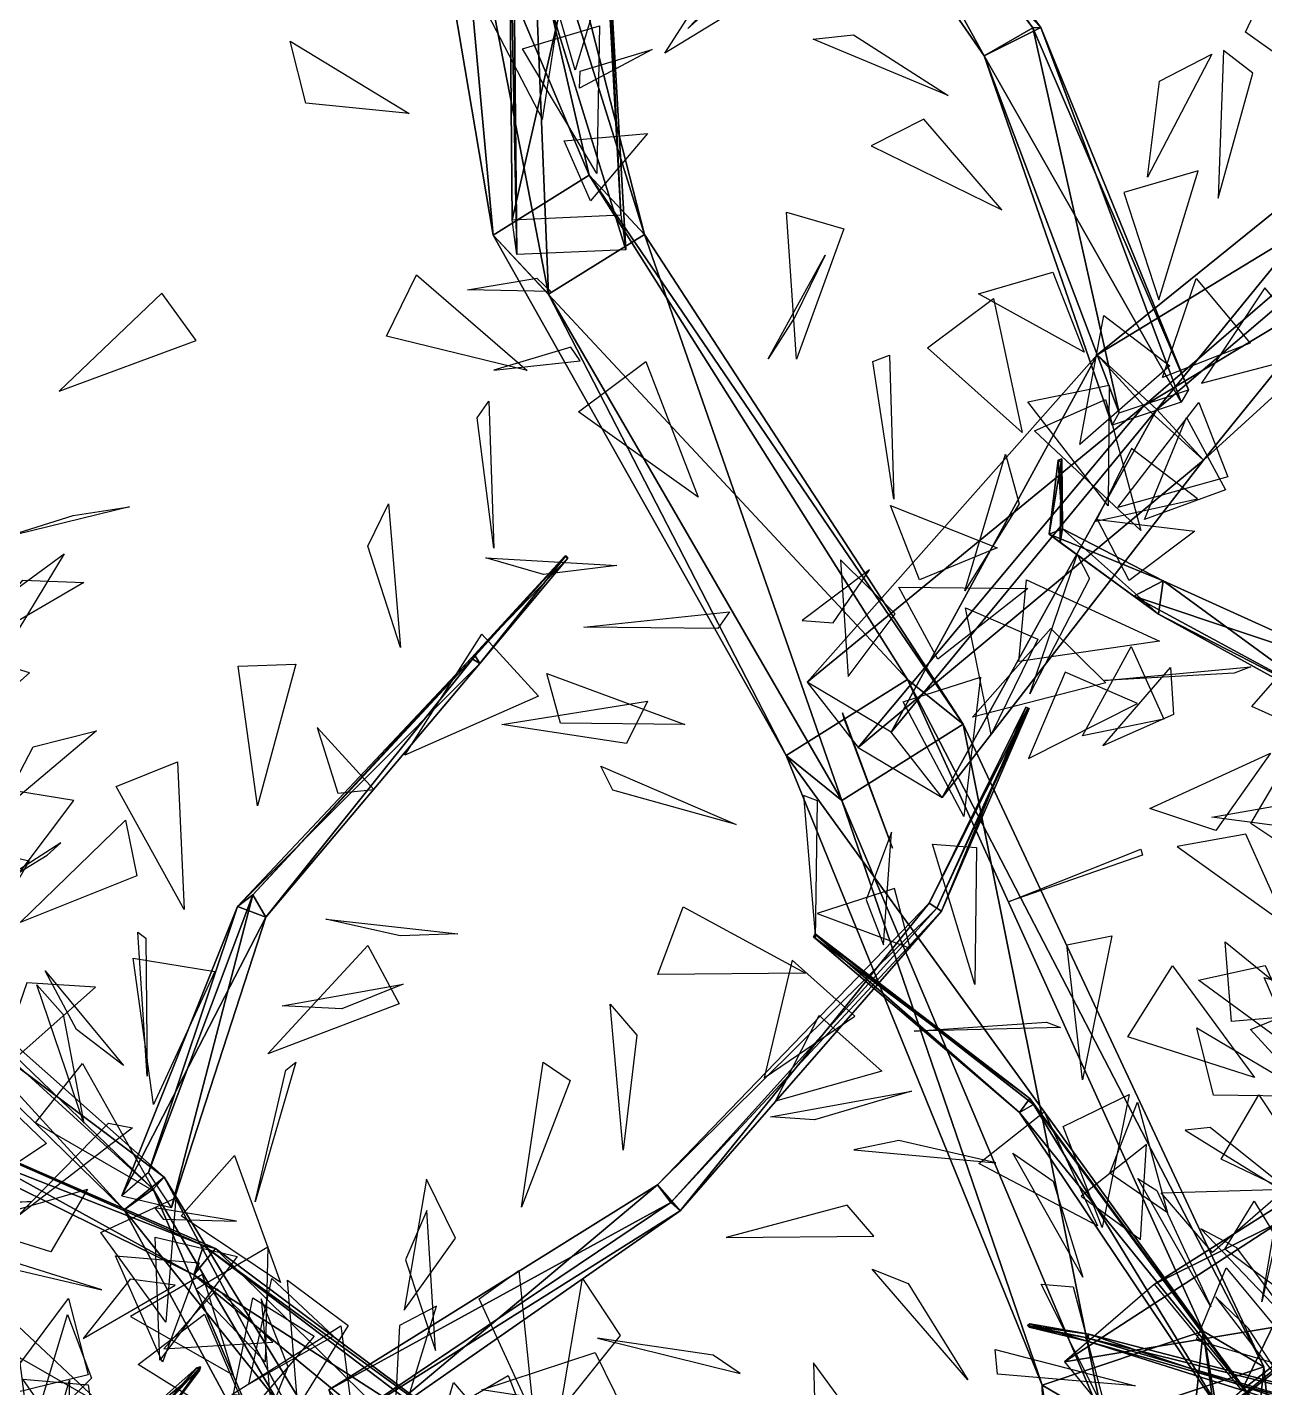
# Model space of a CAD drawing. Extents: x -154 to 171, y -158 to 169.
# Drawn here: x -37.24 to 6.51, y 47.3 to 95.38 of the extents above; entities that cross this region are included whole.
import ezdxf

# ---------------------------------------------------------------- set-up
doc = ezdxf.new("R2010")
doc.units = 0
doc.layers.add('Branches', color=15, linetype='CONTINUOUS')
doc.layers.add('Leaves', color=3, linetype='CONTINUOUS')

msp = doc.modelspace()

# ---------------------------------------------------------------- linework, layer by layer
at = {"layer": 'Branches', "color": 15}
for points in [[(-11.267681, 105.74633, 127.257996), (-10.054605, 106.794395, 126.562332), (-1.405452, 95.372917, 125.782562)], [(-10.054605, 106.794395, 126.562332), (-1.694135, 95.354225, 128.230316), (-1.405452, 95.372917, 125.782562)], [(-10.054605, 106.794395, 126.562332), (-10.02278, 106.400574, 128.264633), (-1.694135, 95.354225, 128.230316)], [(-10.02278, 106.400574, 128.264633), (-11.267681, 105.74633, 127.257996), (-3.410171, 94.367432, 126.804955)], [(-10.02278, 106.400574, 128.264633), (-3.410171, 94.367432, 126.804955), (-1.694135, 95.354225, 128.230316)], [(-23.649134, 105.014343, 160.24057), (-21.045225, 106.02861, 159.203262), (-17.370037, 90.147705, 139.334259)], [(-21.045225, 106.02861, 159.203262), (-15.414706, 88.053513, 142.209534), (-17.370037, 90.147705, 139.334259)], [(-21.045225, 106.02861, 159.203262), (-19.558699, 104.243118, 161.070709), (-15.414706, 88.053513, 142.209534)], [(-11.267681, 105.74633, 127.257996), (-1.405452, 95.372917, 125.782562), (-3.410171, 94.367432, 126.804955)], [(-22.162607, 103.228851, 162.108017), (-23.649134, 105.014343, 160.24057), (-20.766439, 88.035477, 140.026428)], [(-23.649134, 105.014343, 160.24057), (-17.370037, 90.147705, 139.334259), (-20.766439, 88.035477, 140.026428)], [(-19.558699, 104.243118, 161.070709), (-22.162607, 103.228851, 162.108017), (-18.811108, 85.941284, 142.901703)], [(-19.558699, 104.243118, 161.070709), (-18.811108, 85.941284, 142.901703), (-15.414706, 88.053513, 142.209534)], [(-22.162607, 103.228851, 162.108017), (-20.766439, 88.035477, 140.026428), (-18.811108, 85.941284, 142.901703)], [(-16.989105, 102.205872, 138.090149), (-20.217131, 101.892624, 138.034241), (-20.10076, 88.575066, 142.879456)], [(-16.989105, 102.205872, 138.090149), (-20.10076, 88.575066, 142.879456), (-16.252893, 88.744331, 143.004333)], [(-16.838499, 100.702271, 135.219971), (-16.989105, 102.205872, 138.090149), (-16.252893, 88.744331, 143.004333)], [(-20.217131, 101.892624, 138.034241), (-19.928251, 87.344658, 139.231628), (-20.10076, 88.575066, 142.879456)], [(-20.217131, 101.892624, 138.034241), (-20.066525, 100.389023, 135.164063), (-19.928251, 87.344658, 139.231628)], [(-20.066525, 100.389023, 135.164063), (-16.838499, 100.702271, 135.219971), (-16.080385, 87.513924, 139.356506)], [(-16.838499, 100.702271, 135.219971), (-16.252893, 88.744331, 143.004333), (-16.080385, 87.513924, 139.356506)], [(-20.066525, 100.389023, 135.164063), (-16.080385, 87.513924, 139.356506), (-19.928251, 87.344658, 139.231628)], [(-3.410171, 94.367432, 126.804955), (-1.405452, 95.372917, 125.782562), (3.556393, 82.127113, 127.228508)], [(-1.694135, 95.354225, 128.230316), (-3.410171, 94.367432, 126.804955), (1.362799, 81.746254, 130.167206)], [(-1.405452, 95.372917, 125.782562), (-1.694135, 95.354225, 128.230316), (3.810026, 82.560341, 129.786713)], [(-1.694135, 95.354225, 128.230316), (1.362799, 81.746254, 130.167206), (3.810026, 82.560341, 129.786713)], [(-1.405452, 95.372917, 125.782562), (3.810026, 82.560341, 129.786713), (3.556393, 82.127113, 127.228508)], [(-3.410171, 94.367432, 126.804955), (1.109166, 81.313026, 127.609001), (1.362799, 81.746254, 130.167206)], [(-3.410171, 94.367432, 126.804955), (3.556393, 82.127113, 127.228508), (1.109166, 81.313026, 127.609001)], [(13.277924, 91.511055, 129.498047), (11.396988, 92.529831, 127.132271), (0.583284, 83.796196, 128.494324)], [(11.396988, 92.529831, 127.132271), (2.687167, 81.873413, 126.021942), (0.583284, 83.796196, 128.494324)], [(11.396988, 92.529831, 127.132271), (12.7847, 90.503761, 125.097084), (2.687167, 81.873413, 126.021942)], [(13.277924, 91.511055, 129.498047), (0.583284, 83.796196, 128.494324), (2.232025, 81.999954, 131.373779)], [(14.665636, 89.484985, 127.462852), (13.277924, 91.511055, 129.498047), (2.232025, 81.999954, 131.373779)], [(12.7847, 90.503761, 125.097084), (4.335908, 80.077171, 128.901398), (2.687167, 81.873413, 126.021942)], [(12.7847, 90.503761, 125.097084), (14.665636, 89.484985, 127.462852), (4.335908, 80.077171, 128.901398)], [(-20.766439, 88.035477, 140.026428), (-17.370037, 90.147705, 139.334259), (-6.127898, 72.332214, 123.17099)], [(-17.370037, 90.147705, 139.334259), (-4.150866, 70.745872, 127.639488), (-6.127898, 72.332214, 123.17099)], [(-17.370037, 90.147705, 139.334259), (-15.414706, 88.053513, 142.209534), (-4.150866, 70.745872, 127.639488)], [(14.665636, 89.484985, 127.462852), (2.232025, 81.999954, 131.373779), (4.335908, 80.077171, 128.901398)], [(-18.811108, 85.941284, 142.901703), (-20.766439, 88.035477, 140.026428), (-10.416311, 69.636986, 124.029961)], [(-20.766439, 88.035477, 140.026428), (-6.127898, 72.332214, 123.17099), (-10.416311, 69.636986, 124.029961)], [(-15.414706, 88.053513, 142.209534), (-18.811108, 85.941284, 142.901703), (-8.43928, 68.050644, 128.498459)], [(-15.414706, 88.053513, 142.209534), (-8.43928, 68.050644, 128.498459), (-4.150866, 70.745872, 127.639488)], [(-18.811108, 85.941284, 142.901703), (-10.416311, 69.636986, 124.029961), (-8.43928, 68.050644, 128.498459)], [(2.232025, 81.999954, 131.373779), (0.583284, 83.796196, 128.494324), (-9.664625, 72.231888, 125.566917)], [(0.583284, 83.796196, 128.494324), (-6.70474, 70.46244, 122.753166), (-9.664625, 72.231888, 125.566917)], [(0.583284, 83.796196, 128.494324), (2.687167, 81.873413, 126.021942), (-6.70474, 70.46244, 122.753166)], [(2.232025, 81.999954, 131.373779), (-9.664625, 72.231888, 125.566917), (-7.862437, 69.920418, 128.91629)], [(4.335908, 80.077171, 128.901398), (2.232025, 81.999954, 131.373779), (-7.862437, 69.920418, 128.91629)], [(2.687167, 81.873413, 126.021942), (-4.902552, 68.15097, 126.102531), (-6.70474, 70.46244, 122.753166)], [(2.687167, 81.873413, 126.021942), (4.335908, 80.077171, 128.901398), (-4.902552, 68.15097, 126.102531)], [(4.335908, 80.077171, 128.901398), (-7.862437, 69.920418, 128.91629), (-4.902552, 68.15097, 126.102531)], [(-0.690651, 80.002899, 194.026047), (-0.791412, 80.079773, 193.997528), (-1.10954, 77.458412, 187.226181)], [(-0.791412, 80.079773, 193.997528), (-0.647331, 77.649147, 187.228165), (-1.10954, 77.458412, 187.226181)], [(-0.690651, 80.002899, 194.026047), (-1.10954, 77.458412, 187.226181), (-0.726531, 77.170906, 187.350769)], [(-0.791412, 80.079773, 193.997528), (-0.670047, 80.122177, 193.978897), (-0.647331, 77.649147, 187.228165)], [(-0.670047, 80.122177, 193.978897), (-0.791412, 80.079773, 193.997528), (-0.690651, 80.002899, 194.026047)], [(-0.670047, 80.122177, 193.978897), (-0.726531, 77.170906, 187.350769), (-0.647331, 77.649147, 187.228165)], [(-0.670047, 80.122177, 193.978897), (-0.690651, 80.002899, 194.026047), (-0.726531, 77.170906, 187.350769)], [(-1.10954, 77.458412, 187.226181), (-0.647331, 77.649147, 187.228165), (2.915189, 75.818977, 173.883759)], [(-0.726531, 77.170906, 187.350769), (-1.10954, 77.458412, 187.226181), (1.872475, 75.275116, 173.569656)], [(-1.10954, 77.458412, 187.226181), (2.915189, 75.818977, 173.883759), (1.872475, 75.275116, 173.569656)], [(-0.647331, 77.649147, 187.228165), (-0.726531, 77.170906, 187.350769), (2.746054, 74.63192, 174.093475)], [(-0.647331, 77.649147, 187.228165), (2.746054, 74.63192, 174.093475), (2.915189, 75.818977, 173.883759)], [(-0.726531, 77.170906, 187.350769), (1.872475, 75.275116, 173.569656), (2.746054, 74.63192, 174.093475)], [(-18.231886, 76.683632, 276.564026), (-21.406725, 73.158684, 275.130157), (-21.544287, 73.079277, 275.480591)], [(-18.134298, 76.613258, 276.515045), (-18.231886, 76.683632, 276.564026), (-21.544287, 73.079277, 275.480591)], [(-18.134298, 76.613258, 276.515045), (-21.544287, 73.079277, 275.480591), (-21.240797, 72.888451, 275.340942)], [(-18.231886, 76.683632, 276.564026), (-18.199389, 76.695923, 276.438873), (-21.406725, 73.158684, 275.130157)], [(-18.199389, 76.695923, 276.438873), (-21.240797, 72.888451, 275.340942), (-21.406725, 73.158684, 275.130157)], [(-18.199389, 76.695923, 276.438873), (-18.134298, 76.613258, 276.515045), (-21.240797, 72.888451, 275.340942)], [(-18.231886, 76.683632, 276.564026), (-18.134298, 76.613258, 276.515045), (-18.199389, 76.695923, 276.438873)], [(1.872475, 75.275116, 173.569656), (2.915189, 75.818977, 173.883759), (10.41218, 72.420319, 162.407364)], [(2.915189, 75.818977, 173.883759), (2.746054, 74.63192, 174.093475), (9.961296, 70.663383, 163.079758)], [(2.915189, 75.818977, 173.883759), (9.961296, 70.663383, 163.079758), (10.41218, 72.420319, 162.407364)], [(2.746054, 74.63192, 174.093475), (1.872475, 75.275116, 173.569656), (8.800275, 71.523834, 161.824005)], [(1.872475, 75.275116, 173.569656), (10.41218, 72.420319, 162.407364), (8.800275, 71.523834, 161.824005)], [(2.746054, 74.63192, 174.093475), (8.800275, 71.523834, 161.824005), (9.961296, 70.663383, 163.079758)], [(-21.544287, 73.079277, 275.480591), (-21.406725, 73.158684, 275.130157), (-29.265646, 64.722511, 267.251862)], [(-21.406725, 73.158684, 275.130157), (-28.808018, 63.925194, 267.838562), (-29.265646, 64.722511, 267.251862)], [(-21.406725, 73.158684, 275.130157), (-21.240797, 72.888451, 275.340942), (-28.808018, 63.925194, 267.838562)], [(-21.544287, 73.079277, 275.480591), (-29.265646, 64.722511, 267.251862), (-29.807365, 64.299591, 268.113251)], [(-21.240797, 72.888451, 275.340942), (-21.544287, 73.079277, 275.480591), (-29.807365, 64.299591, 268.113251)], [(-21.240797, 72.888451, 275.340942), (-29.807365, 64.299591, 268.113251), (-28.808018, 63.925194, 267.838562)], [(-10.416311, 69.636986, 124.029961), (-6.127898, 72.332214, 123.17099), (4.328324, 49.297134, 114.000397)], [(-6.127898, 72.332214, 123.17099), (6.479501, 48.032303, 119.693123), (4.328324, 49.297134, 114.000397)], [(-6.127898, 72.332214, 123.17099), (-4.150866, 70.745872, 127.639488), (6.479501, 48.032303, 119.693123)], [(-1.873341, 71.312424, 209.233643), (-1.943804, 71.351143, 209.131607), (-5.356108, 64.427765, 208.610138)], [(-1.943804, 71.351143, 209.131607), (-4.925765, 64.142174, 208.534363), (-5.356108, 64.427765, 208.610138)], [(-1.873341, 71.312424, 209.233643), (-5.356108, 64.427765, 208.610138), (-5.084169, 64.250168, 209.025757)], [(-1.826535, 71.298347, 209.113281), (-1.873341, 71.312424, 209.233643), (-5.084169, 64.250168, 209.025757)], [(-1.826535, 71.298347, 209.113281), (-5.084169, 64.250168, 209.025757), (-4.925765, 64.142174, 208.534363)], [(-1.943804, 71.351143, 209.131607), (-1.826535, 71.298347, 209.113281), (-4.925765, 64.142174, 208.534363)], [(-1.873341, 71.312424, 209.233643), (-1.826535, 71.298347, 209.113281), (-1.943804, 71.351143, 209.131607)], [(-4.150866, 70.745872, 127.639488), (-8.43928, 68.050644, 128.498459), (0.793401, 46.123642, 121.324005)], [(-4.150866, 70.745872, 127.639488), (0.793401, 46.123642, 121.324005), (6.479501, 48.032303, 119.693123)], [(-8.43928, 68.050644, 128.498459), (-10.416311, 69.636986, 124.029961), (-1.357776, 47.388474, 115.631279)], [(-10.416311, 69.636986, 124.029961), (4.328324, 49.297134, 114.000397), (-1.357776, 47.388474, 115.631279)], [(-8.43928, 68.050644, 128.498459), (-1.357776, 47.388474, 115.631279), (0.793401, 46.123642, 121.324005)], [(-29.807365, 64.299591, 268.113251), (-29.265646, 64.722511, 267.251862), (-32.952564, 54.902714, 257.98172)], [(-29.265646, 64.722511, 267.251862), (-32.141056, 53.661465, 259.046112), (-32.952564, 54.902714, 257.98172)], [(-29.265646, 64.722511, 267.251862), (-28.808018, 63.925194, 267.838562), (-32.141056, 53.661465, 259.046112)], [(-43.683914, 63.222553, 260.218292), (-42.959087, 64.101486, 260.015045), (-32.395554, 54.740135, 258.049683)], [(-42.959087, 64.101486, 260.015045), (-42.989155, 63.609657, 261.0755), (-32.787731, 54.315372, 259.84549)], [(-42.959087, 64.101486, 260.015045), (-32.787731, 54.315372, 259.84549), (-32.395554, 54.740135, 258.049683)], [(-29.807365, 64.299591, 268.113251), (-32.952564, 54.902714, 257.98172), (-33.899685, 54.076351, 259.30545)], [(-28.808018, 63.925194, 267.838562), (-29.807365, 64.299591, 268.113251), (-33.899685, 54.076351, 259.30545)], [(-5.084169, 64.250168, 209.025757), (-5.356108, 64.427765, 208.610138), (-14.957602, 54.462772, 209.388535)], [(-5.356108, 64.427765, 208.610138), (-14.15792, 53.544353, 209.202988), (-14.957602, 54.462772, 209.388535)], [(-5.084169, 64.250168, 209.025757), (-14.957602, 54.462772, 209.388535), (-14.488798, 53.847809, 210.363907)], [(-4.925765, 64.142174, 208.534363), (-5.084169, 64.250168, 209.025757), (-14.488798, 53.847809, 210.363907)], [(-4.925765, 64.142174, 208.534363), (-14.488798, 53.847809, 210.363907), (-14.15792, 53.544353, 209.202988)], [(-5.356108, 64.427765, 208.610138), (-4.925765, 64.142174, 208.534363), (-14.15792, 53.544353, 209.202988)], [(-42.989155, 63.609657, 261.0755), (-43.683914, 63.222553, 260.218292), (-33.81002, 53.585022, 258.438141)], [(-42.989155, 63.609657, 261.0755), (-33.81002, 53.585022, 258.438141), (-32.787731, 54.315372, 259.84549)], [(-28.808018, 63.925194, 267.838562), (-33.899685, 54.076351, 259.30545), (-32.141056, 53.661465, 259.046112)], [(-43.683914, 63.222553, 260.218292), (-32.395554, 54.740135, 258.049683), (-33.81002, 53.585022, 258.438141)], [(-9.44532, 63.229702, 250.363098), (-9.388117, 63.337429, 250.318405), (-1.798491, 57.517223, 245.226501)], [(-9.353209, 63.288315, 250.433487), (-9.388117, 63.337429, 250.318405), (-9.44532, 63.229702, 250.363098)], [(-9.353209, 63.288315, 250.433487), (-9.44532, 63.229702, 250.363098), (-2.168227, 57.025631, 245.502335)], [(-9.44532, 63.229702, 250.363098), (-1.798491, 57.517223, 245.226501), (-2.168227, 57.025631, 245.502335)], [(-9.388117, 63.337429, 250.318405), (-1.664476, 57.310555, 245.861572), (-1.798491, 57.517223, 245.226501)], [(-9.388117, 63.337429, 250.318405), (-9.353209, 63.288315, 250.433487), (-1.664476, 57.310555, 245.861572)], [(-9.353209, 63.288315, 250.433487), (-2.168227, 57.025631, 245.502335), (-1.664476, 57.310555, 245.861572)], [(-42.617977, 56.867897, 160.795593), (-42.548332, 57.391369, 160.522583), (-31.005642, 52.327961, 154.062988)], [(-42.2286, 57.268646, 161.016083), (-42.617977, 56.867897, 160.795593), (-31.355539, 51.293385, 154.776016)], [(-42.548332, 57.391369, 160.522583), (-30.580557, 52.218475, 155.305664), (-31.005642, 52.327961, 154.062988)], [(-42.548332, 57.391369, 160.522583), (-42.2286, 57.268646, 161.016083), (-30.580557, 52.218475, 155.305664)], [(-42.2286, 57.268646, 161.016083), (-31.355539, 51.293385, 154.776016), (-30.580557, 52.218475, 155.305664)], [(-2.168227, 57.025631, 245.502335), (-1.798491, 57.517223, 245.226501), (6.249525, 46.64114, 241.303986)], [(-1.664476, 57.310555, 245.861572), (-2.168227, 57.025631, 245.502335), (5.294005, 45.915554, 241.99379)], [(-1.798491, 57.517223, 245.226501), (6.485577, 46.273266, 242.632324), (6.249525, 46.64114, 241.303986)], [(-1.798491, 57.517223, 245.226501), (-1.664476, 57.310555, 245.861572), (6.485577, 46.273266, 242.632324)], [(-1.664476, 57.310555, 245.861572), (5.294005, 45.915554, 241.99379), (6.485577, 46.273266, 242.632324)], [(-42.617977, 56.867897, 160.795593), (-31.005642, 52.327961, 154.062988), (-31.355539, 51.293385, 154.776016)], [(-2.168227, 57.025631, 245.502335), (6.249525, 46.64114, 241.303986), (5.294005, 45.915554, 241.99379)], [(7.088214, 53.18465, 133.834991), (9.695654, 55.433449, 131.575073), (2.612391, 50.959743, 116.544548)], [(9.695654, 55.433449, 131.575073), (5.692575, 47.205963, 116.340065), (2.612391, 50.959743, 116.544548)], [(9.695654, 55.433449, 131.575073), (12.015894, 52.1105, 130.841858), (5.692575, 47.205963, 116.340065)], [(-33.81002, 53.585022, 258.438141), (-32.395554, 54.740135, 258.049683), (-25.014141, 42.5942, 258.080292)], [(-32.395554, 54.740135, 258.049683), (-32.787731, 54.315372, 259.84549), (-25.624432, 42.124447, 260.567566)], [(-32.395554, 54.740135, 258.049683), (-25.624432, 42.124447, 260.567566), (-25.014141, 42.5942, 258.080292)], [(-14.488798, 53.847809, 210.363907), (-14.957602, 54.462772, 209.388535), (-26.575428, 47.225044, 207.073608)], [(-14.957602, 54.462772, 209.388535), (-25.361252, 45.74054, 206.770279), (-26.575428, 47.225044, 207.073608)], [(-14.957602, 54.462772, 209.388535), (-14.15792, 53.544353, 209.202988), (-25.361252, 45.74054, 206.770279)], [(-32.787731, 54.315372, 259.84549), (-33.81002, 53.585022, 258.438141), (-27.313419, 41.585773, 258.660492)], [(-32.787731, 54.315372, 259.84549), (-27.313419, 41.585773, 258.660492), (-25.624432, 42.124447, 260.567566)], [(-33.81002, 53.585022, 258.438141), (-25.014141, 42.5942, 258.080292), (-27.313419, 41.585773, 258.660492)], [(-14.488798, 53.847809, 210.363907), (-26.575428, 47.225044, 207.073608), (-26.2246, 45.946671, 208.519928)], [(-14.15792, 53.544353, 209.202988), (-14.488798, 53.847809, 210.363907), (-26.2246, 45.946671, 208.519928)], [(-14.15792, 53.544353, 209.202988), (-26.2246, 45.946671, 208.519928), (-25.361252, 45.74054, 206.770279)], [(7.088214, 53.18465, 133.834991), (2.612391, 50.959743, 116.544548), (-0.570851, 48.214813, 118.984337)], [(9.408455, 49.861702, 133.101776), (7.088214, 53.18465, 133.834991), (-0.570851, 48.214813, 118.984337)], [(-31.355539, 51.293385, 154.776016), (-31.005642, 52.327961, 154.062988), (-20.020582, 43.992664, 150.873032)], [(-30.580557, 52.218475, 155.305664), (-31.355539, 51.293385, 154.776016), (-20.956175, 42.720558, 152.123245)], [(-31.005642, 52.327961, 154.062988), (-19.442762, 43.888321, 152.82164), (-20.020582, 43.992664, 150.873032)], [(-31.005642, 52.327961, 154.062988), (-30.580557, 52.218475, 155.305664), (-19.442762, 43.888321, 152.82164)], [(-30.580557, 52.218475, 155.305664), (-20.956175, 42.720558, 152.123245), (-19.442762, 43.888321, 152.82164)], [(12.015894, 52.1105, 130.841858), (2.509333, 44.461033, 118.779854), (5.692575, 47.205963, 116.340065)], [(12.015894, 52.1105, 130.841858), (9.408455, 49.861702, 133.101776), (2.509333, 44.461033, 118.779854)], [(-31.355539, 51.293385, 154.776016), (-20.020582, 43.992664, 150.873032), (-20.956175, 42.720558, 152.123245)], [(-1.875994, 49.502663, 244.457336), (-1.803169, 49.560593, 244.547974), (0.28564, 49.194275, 243.196152)], [(-1.803169, 49.560593, 244.547974), (-1.875994, 49.502663, 244.457336), (-1.825422, 49.432774, 244.554459)], [(-1.803169, 49.560593, 244.547974), (-1.825422, 49.432774, 244.554459), (0.230272, 48.942333, 243.213516)], [(-1.803169, 49.560593, 244.547974), (0.230272, 48.942333, 243.213516), (0.28564, 49.194275, 243.196152)], [(9.408455, 49.861702, 133.101776), (-0.570851, 48.214813, 118.984337), (2.509333, 44.461033, 118.779854)], [(-1.825422, 49.432774, 244.554459), (-1.875994, 49.502663, 244.457336), (0.165908, 49.071857, 243.002457)], [(-1.875994, 49.502663, 244.457336), (0.28564, 49.194275, 243.196152), (0.165908, 49.071857, 243.002457)], [(-1.825422, 49.432774, 244.554459), (0.165908, 49.071857, 243.002457), (0.230272, 48.942333, 243.213516)], [(-1.357776, 47.388474, 115.631279), (4.328324, 49.297134, 114.000397), (1.738668, 24.598166, 106.824623)], [(0.165908, 49.071857, 243.002457), (0.28564, 49.194275, 243.196152), (13.500697, 45.757496, 239.790009)], [(0.230272, 48.942333, 243.213516), (0.165908, 49.071857, 243.002457), (13.094206, 45.278923, 239.043106)], [(0.165908, 49.071857, 243.002457), (13.500697, 45.757496, 239.790009), (13.094206, 45.278923, 239.043106)], [(0.28564, 49.194275, 243.196152), (0.230272, 48.942333, 243.213516), (13.108826, 44.873283, 239.919342)], [(0.28564, 49.194275, 243.196152), (13.108826, 44.873283, 239.919342), (13.500697, 45.757496, 239.790009)], [(4.328324, 49.297134, 114.000397), (7.794229, 24.132097, 107.358658), (1.738668, 24.598166, 106.824623)], [(4.328324, 49.297134, 114.000397), (9.080597, 21.829674, 112.803726), (7.794229, 24.132097, 107.358658)], [(4.328324, 49.297134, 114.000397), (6.479501, 48.032303, 119.693123), (9.080597, 21.829674, 112.803726)], [(0.230272, 48.942333, 243.213516), (13.094206, 45.278923, 239.043106), (13.108826, 44.873283, 239.919342)], [(-31.23868, 47.995762, 297.68399), (-32.903439, 46.09272, 285.465271), (-33.641808, 45.870956, 285.499634)], [(-31.144028, 47.906788, 297.684265), (-31.23868, 47.995762, 297.68399), (-33.641808, 45.870956, 285.499634)], [(-31.144028, 47.906788, 297.684265), (-33.641808, 45.870956, 285.499634), (-33.072277, 45.352322, 285.546539)], [(-31.116507, 48.030823, 297.657166), (-33.072277, 45.352322, 285.546539), (-32.903439, 46.09272, 285.465271)], [(-31.116507, 48.030823, 297.657166), (-31.144028, 47.906788, 297.684265), (-33.072277, 45.352322, 285.546539)], [(-31.23868, 47.995762, 297.68399), (-31.116507, 48.030823, 297.657166), (-32.903439, 46.09272, 285.465271)], [(-31.23868, 47.995762, 297.68399), (-31.144028, 47.906788, 297.684265), (-31.116507, 48.030823, 297.657166)], [(6.479501, 48.032303, 119.693123), (0.793401, 46.123642, 121.324005), (3.820055, 20.872766, 115.634933)], [(6.479501, 48.032303, 119.693123), (3.820055, 20.872766, 115.634933), (9.080597, 21.829674, 112.803726)], [(0.793401, 46.123642, 121.324005), (-1.357776, 47.388474, 115.631279), (-0.717507, 22.58379, 111.939644)], [(-1.357776, 47.388474, 115.631279), (1.738668, 24.598166, 106.824623), (-0.717507, 22.58379, 111.939644)]]:
    msp.add_3dface(points, dxfattribs=at)
at = {"layer": 'Leaves', "color": 3}
for points in [[(-13.8906, 95.333954, 137.952042), (-10.725292, 98.13517, 134.888702), (-10.285545, 99.100578, 137.69487)], [(-17.866562, 93.864449, 140.647507), (-19.316933, 98.876328, 140.813324), (-16.375254, 98.810387, 141.398285)], [(-14.706056, 94.458069, 147.331741), (-12.023344, 98.633057, 148.951172), (-11.46732, 96.435631, 150.916412)], [(-19.02845, 92.120178, 144.555313), (-18.313072, 96.695206, 146.965164), (-21.260757, 96.431412, 146.473679)], [(9.474978, 92.606277, 127.252037), (5.823097, 95.205986, 129.926971), (6.648376, 96.976822, 127.650337)], [(-17.101982, 90.211411, 136.485687), (-19.72603, 94.609741, 135.476212), (-17.006393, 95.430496, 136.440552)], [(-23.742146, 92.33223, 147.511307), (-27.385275, 92.69075, 151.232742), (-27.941298, 94.888176, 149.267502)], [(-4.688662, 92.964806, 125.469398), (-9.454566, 94.959564, 124.723007), (-8.035402, 95.106888, 122.084015)], [(-17.691786, 93.823502, 153.953247), (-15.142341, 94.587646, 158.443954), (-17.721973, 93.222763, 159.138641)], [(2.356053, 90.076721, 125.223335), (2.781103, 93.478203, 121.286423), (4.635461, 94.423912, 123.446747)], [(4.860562, 89.343414, 129.97081), (6.089418, 93.754883, 132.476578), (5.044272, 94.556892, 129.781311)], [(-2.783582, 88.920135, 130.141357), (-5.54689, 92.132553, 133.190048), (-7.401248, 91.186844, 131.029724)], [(-17.326649, 89.241364, 135.893997), (-18.262867, 91.360092, 131.215912), (-15.315182, 91.623886, 131.707397)], [(2.76129, 85.743965, 131.698517), (4.150907, 90.301552, 133.830978), (1.524303, 89.538445, 135.063309)], [(-10.050779, 83.646698, 132.215164), (-10.402813, 88.844101, 131.87883), (-8.370921, 88.253532, 134.005478)], [(-11.049416, 83.658127, 139.958191), (-9.03722, 87.3255, 143.080917), (-10.093444, 85.15802, 144.865982)], [(-19.57143, 83.245285, 134.414429), (-24.537851, 84.458275, 135.469574), (-23.481627, 86.625755, 133.684509)], [(0.117977, 83.899437, 124.922302), (-3.609899, 85.95575, 121.901619), (-0.983296, 86.718857, 120.669296)], [(-19.223404, 86.514503, 146.64241), (-18.73345, 86.03614, 151.817459), (-21.675129, 86.102081, 151.232498)], [(2.890823, 82.993988, 123.959648), (4.077439, 86.499527, 120.278191), (5.993003, 84.215202, 119.942795)], [(4.270462, 82.803131, 133.139114), (8.42337, 83.878998, 136.113327), (6.507806, 86.163322, 136.448715)], [(-36.115612, 82.522491, 256.178528), (-31.268141, 84.311729, 255.436462), (-32.479881, 85.982529, 257.613647)], [(-2.074343, 81.060852, 192.021988), (-5.411081, 84.049492, 194.702332), (-3.080339, 85.794449, 193.979294)], [(-0.028385, 80.629608, 123.462395), (0.817506, 85.187004, 121.061432), (3.146642, 83.416977, 120.396492)], [(-17.69677, 83.593872, 143.795349), (-18.026947, 84.075905, 148.982697), (-20.746584, 83.25515, 148.018356)], [(-6.604249, 78.70433, 126.622986), (-7.34444, 83.563858, 128.380005), (-6.753131, 83.788216, 125.447426)], [(-13.519038, 78.772652, 126.993774), (-17.752878, 81.780968, 126.469727), (-15.373616, 83.563904, 126.069405)], [(0.975548, 78.461784, 177.880768), (-1.865644, 82.135475, 180.264389), (1.008657, 82.732513, 180.882401)], [(2.12475, 77.58815, 172.515396), (-1.632198, 81.119408, 173.331207), (0.872816, 82.227524, 174.554718)], [(-20.749527, 76.968513, 276.204224), (-21.340117, 81.570023, 278.597412), (-20.926907, 82.15976, 275.68512)], [(1.314114, 78.404594, 187.636963), (4.176461, 82.118736, 189.930908), (5.203037, 79.488998, 190.946106)], [(2.254007, 77.976265, 183.494232), (3.73818, 81.581772, 186.965195), (5.123896, 79.031784, 187.725037)], [(0.535652, 77.925262, 132.636826), (4.126942, 78.71682, 136.341705), (1.797807, 80.486847, 137.006653)], [(-4.096364, 75.464249, 129.058838), (-2.653392, 80.291718, 130.42392), (-2.170724, 78.540215, 132.811234)], [(-38.201176, 77.312645, 256.061127), (-35.613747, 78.122749, 251.600296), (-33.620056, 78.428596, 253.82103)], [(-24.040943, 73.460854, 274.787354), (-25.202578, 77.042191, 278.403229), (-24.46567, 78.540901, 275.911072)], [(-2.947328, 76.983345, 188.264618), (-5.701719, 75.852119, 192.552246), (-6.728295, 78.481857, 191.537048)], [(0.593802, 77.979874, 193.187332), (4.038495, 77.574142, 197.088562), (1.707753, 75.829185, 197.8116)], [(-38.271362, 72.927292, 207.147675), (-37.789577, 75.402054, 202.576736), (-35.930244, 76.76606, 204.495682)], [(-16.39216, 76.354843, 136.249039), (-18.994354, 76.037804, 140.763245), (-21.026247, 76.628372, 138.636597)], [(-8.217216, 72.429329, 130.738556), (-6.552495, 74.643654, 135.162979), (-8.496609, 76.559769, 133.918411)], [(-1.793683, 71.814987, 125.489403), (-0.123831, 76.747292, 125.123421), (0.305529, 75.900749, 127.969299)], [(-8.745996, 74.327019, 135.562012), (-7.466381, 76.199059, 140.263931), (-9.845644, 74.416122, 140.664246)], [(-39.386501, 73.343727, 256.865631), (-37.392864, 75.837425, 252.735641), (-35.233116, 75.751755, 254.816055)], [(-1.874311, 75.544701, 182.862793), (-5.044954, 73.042358, 186.169647), (-6.430669, 75.592346, 185.409805)], [(2.785802, 73.67823, 168.069107), (-2.18336, 72.960976, 169.498444), (-1.915614, 75.84848, 168.729935)], [(-17.559387, 74.179268, 276.092041), (-12.415345, 74.717834, 275.385773), (-12.828554, 74.128098, 278.298065)], [(-3.167983, 70.385773, 207.10704), (-4.076297, 74.857933, 204.572327), (-1.515345, 73.748322, 203.472198)], [(-3.825757, 70.996422, 121.672653), (-1.053296, 74.13105, 118.552139), (0.890817, 72.214935, 119.796707)], [(-23.891729, 69.648033, 269.7883), (-21.167158, 73.926521, 268.554901), (-19.170803, 71.732147, 269.001312)], [(10.808237, 69.224266, 155.827225), (6.053059, 71.377335, 155.878006), (8.004789, 73.608665, 155.417648)], [(-40.828735, 69.337341, 261.694733), (-37.16243, 72.559273, 263.546051), (-39.744919, 73.351318, 264.851196)], [(1.789176, 73.499077, 178.890961), (2.943898, 70.928543, 183.285156), (0.069597, 70.331505, 182.667145)], [(-29.098726, 67.868019, 268.027679), (-29.784756, 72.800293, 269.593567), (-27.74795, 72.870163, 267.39209)], [(3.17268, 72.754608, 174.747543), (3.286338, 71.095245, 179.695633), (0.781325, 69.987129, 178.472122)], [(0.836396, 72.28598, 127.632233), (6.013768, 72.775406, 127.179123), (5.42246, 72.551048, 130.11171)], [(-13.990764, 70.733551, 127.588524), (-18.38796, 70.786446, 130.401321), (-18.870628, 72.537949, 128.014008)], [(-4.135955, 67.487915, 118.745308), (-6.273973, 71.533211, 116.232445), (-3.542693, 72.409943, 117.110771)], [(-1.845905, 69.534195, 211.043594), (2.01207, 71.476234, 213.975235), (-0.548882, 72.585846, 215.075363)], [(-20.465008, 70.73214, 274.203735), (-15.315086, 71.558289, 274.417694), (-16.051994, 70.059578, 276.909851)], [(-6.653482, 66.365929, 208.895325), (-8.365872, 70.936424, 210.746902), (-8.416779, 71.145004, 207.754593)], [(-38.26638, 67.590279, 208.411224), (-37.034599, 69.950485, 203.92099), (-34.790771, 70.509087, 205.832321)], [(-26.254511, 68.311836, 273.786591), (-24.990795, 68.440834, 278.849823), (-26.98715, 70.635208, 278.403412)], [(6.711833, 69.726868, 165.700027), (4.776028, 66.991043, 169.702271), (2.445354, 67.763084, 167.978348)], [(-31.691666, 64.204063, 264.917816), (-34.0975, 68.540466, 266.548035), (-31.929056, 69.412804, 264.667389)], [(-12.17414, 67.199188, 125.682487), (-16.535097, 68.412361, 128.282547), (-16.964457, 69.258904, 125.436668)], [(-38.646164, 64.005066, 213.931335), (-35.596283, 68.052986, 215.181351), (-38.209595, 68.474335, 216.593109)], [(10.011679, 64.575584, 149.872055), (6.009084, 67.237373, 151.907776), (6.905163, 68.752258, 149.478333)], [(-9.373919, 63.148106, 209.366989), (-9.29952, 68.039558, 211.188553), (-9.795984, 68.226723, 208.23584)], [(8.996045, 68.230316, 162.786896), (6.940385, 67.155266, 167.463272), (4.641204, 67.460609, 165.560501)], [(-37.492798, 63.741428, 242.881607), (-33.766129, 67.359604, 243.401917), (-33.368332, 65.386276, 245.626266)], [(-6.967799, 62.944508, 251.227432), (-6.68743, 66.93576, 254.580246), (-7.579126, 64.545265, 256.158356)], [(7.273291, 63.651009, 314.650635), (5.84052, 66.860794, 318.509949), (3.413046, 66.43071, 316.800446)], [(-40.436184, 63.744965, 259.96875), (-36.531303, 66.120552, 257.447144), (-36.053104, 66.550613, 260.377411)], [(-39.77158, 61.398354, 238.31839), (-40.091957, 66.583664, 237.808563), (-37.174248, 65.916084, 238.01181)], [(-3.739305, 61.544495, 246.854492), (-5.242899, 66.504967, 246.235672), (-3.685641, 66.389374, 248.797226)], [(-2.531857, 64.482994, 208.69397), (2.130194, 66.326698, 207.239319), (2.181099, 66.118118, 210.231628)], [(-6.02607, 62.835236, 129.267151), (-6.579158, 64.935417, 134.014084), (-9.310438, 64.058685, 133.135757)], [(-9.72886, 61.954174, 248.16716), (-14.945867, 61.902973, 247.993286), (-14.054171, 64.293472, 246.415192)], [(-26.687803, 63.85873, 270.131012), (-22.013487, 63.333942, 272.394958), (-24.050293, 63.264072, 274.596436)], [(-33.000244, 58.312408, 259.071289), (-33.328365, 63.40152, 257.956268), (-33.041458, 63.1884, 260.934906)], [(0.063284, 58.179192, 244.185852), (-0.488815, 62.944603, 242.127686), (1.105444, 63.273369, 244.647659)], [(8.268291, 60.490925, 289.914154), (5.328453, 60.243427, 294.220673), (5.110358, 63.051727, 293.188263)], [(-28.732164, 59.092884, 261.643463), (-25.198034, 62.926033, 261.384796), (-24.093191, 60.859833, 263.258331)], [(-32.780148, 57.312584, 257.510193), (-33.493874, 62.483704, 257.499146), (-30.606026, 62.010662, 256.838409)], [(-11.193377, 58.246704, 211.82605), (-7.989465, 60.434547, 215.318649), (-10.197693, 62.403675, 214.822403)], [(6.138148, 58.266197, 322.794952), (1.667352, 59.70348, 325.074463), (3.250126, 62.211697, 324.623169)], [(8.092675, 58.82225, 310.938843), (4.158979, 61.7043, 309.07608), (6.522706, 62.223209, 307.30307)], [(-38.404232, 58.286198, 215.12674), (-34.827709, 61.448315, 217.238495), (-37.258247, 61.604523, 218.990082)], [(-33.832924, 58.690083, 264.207184), (-35.496204, 59.959347, 268.989716), (-36.601048, 62.025547, 267.11618)], [(-28.227646, 60.7948, 267.330536), (-23.95096, 61.56081, 270.224182), (-26.119404, 60.688477, 272.104828)], [(8.48268, 57.191483, 129.67421), (6.483676, 61.799057, 128.251465), (8.667263, 61.165417, 126.294312)], [(-35.239552, 56.652588, 158.055283), (-36.898701, 61.535378, 158.864975), (-35.974178, 60.487705, 161.519714)], [(9.302187, 56.355274, 313.382385), (6.004804, 59.957558, 315.226532), (8.767408, 61.092598, 315.50885)], [(-16.172907, 55.692394, 208.340469), (-16.636887, 60.856537, 207.735214), (-15.695495, 59.761528, 205.105621)], [(-10.79109, 57.425858, 206.778748), (-9.24084, 60.451271, 202.81723), (-7.032612, 58.482143, 203.313477)], [(-5.887147, 59.897121, 208.574661), (-1.207387, 60.218925, 206.284195), (-0.710922, 60.031765, 209.236908)], [(8.19668, 57.585865, 285.346954), (4.700154, 57.632877, 289.222809), (4.109124, 60.01646, 287.499664)], [(-32.738617, 54.235867, 153.33165), (-36.948299, 56.664814, 151.426712), (-35.280701, 58.761383, 152.777084)], [(-29.186335, 53.863899, 258.3591), (-28.101831, 58.522442, 256.268188), (-27.750053, 58.805729, 259.234009)], [(-19.772598, 53.683067, 207.901413), (-19.00481, 58.799656, 208.594971), (-18.046564, 58.151581, 205.826981)], [(-40.657608, 53.224304, 226.673691), (-38.651848, 57.936546, 227.684464), (-36.563526, 55.926651, 228.458572)], [(-5.975898, 57.782116, 248.044403), (-9.408938, 56.761692, 251.842163), (-10.966197, 56.877281, 249.280609)], [(0.754949, 52.959019, 118.798347), (-0.623699, 56.531551, 122.346069), (1.718584, 57.661263, 120.85025)], [(3.071133, 53.475826, 129.097382), (1.027903, 54.87682, 133.692215), (2.005212, 57.391701, 132.380646)], [(9.121408, 53.380756, 276.145782), (4.963656, 55.372135, 278.594757), (6.299828, 57.650879, 277.172791)], [(0.590886, 53.020504, 241.638184), (-3.60589, 55.21804, 239.44548), (-1.292315, 57.049938, 238.905563)], [(-37.630775, 53.309177, 211.769577), (-34.369129, 56.650471, 209.435608), (-33.516708, 56.477131, 212.306732)], [(8.127588, 53.660366, 313.340424), (4.579715, 56.489269, 315.921082), (3.691349, 56.397064, 313.057129)], [(-2.994055, 55.240555, 246.503479), (-6.425375, 56.034931, 250.3564), (-8.019634, 55.706165, 247.836426)], [(2.111748, 52.536518, 246.51297), (2.325105, 55.898769, 250.500427), (0.011531, 54.066872, 251.040344)], [(-28.286907, 51.015629, 151.403152), (-31.801842, 53.377045, 148.350449), (-29.908964, 55.505688, 149.291672)], [(0.072402, 51.2099, 244.099915), (-2.40287, 55.590225, 245.491241), (-0.972511, 54.595459, 247.933472)], [(6.408247, 50.330257, 243.18425), (7.291946, 55.474861, 243.138153), (7.379753, 54.610809, 246.009689)], [(-23.911015, 50.043854, 210.405258), (-22.100176, 52.586544, 214.589218), (-23.121679, 54.671127, 212.68895)], [(4.596279, 50.158756, 242.293106), (2.024081, 54.691887, 242.002426), (2.690223, 54.262714, 244.895874)], [(-37.077248, 53.884056, 259.147156), (-41.907448, 53.55835, 261.099854), (-42.194355, 53.771469, 258.121216)], [(-39.464474, 53.055447, 232.414398), (-35.102901, 54.318295, 234.989639), (-36.405907, 52.102119, 236.535843)], [(-32.337471, 49.610565, 296.030426), (-34.635365, 52.781204, 299.482483), (-31.982054, 54.011753, 298.81488)], [(7.241189, 54.315853, 318.963013), (4.660415, 52.071545, 322.906677), (2.848458, 54.180435, 321.779999)], [(8.829836, 49.42907, 273.047424), (5.092573, 52.197704, 275.417572), (6.128204, 53.894054, 273.17038)], [(-32.430721, 53.254486, 261.942749), (-29.846148, 53.185776, 266.477661), (-32.733994, 53.658821, 267.138397)], [(-22.803402, 48.616615, 154.871826), (-23.110943, 53.557968, 156.526657), (-23.862955, 51.821003, 158.854202)], [(-12.534959, 52.607502, 210.927475), (-7.316819, 52.656616, 211.063828), (-8.258211, 53.751625, 213.69342)], [(7.793249, 49.204716, 312.748291), (5.523819, 52.238167, 316.339661), (4.251201, 52.91695, 313.709137)], [(-32.554314, 48.268494, 286.009888), (-32.721928, 52.618114, 288.891327), (-29.823244, 51.93499, 288.529419)], [(-34.602661, 50.752655, 259.298737), (-39.229656, 52.211617, 261.225494), (-39.581432, 51.928329, 258.259674)], [(-32.461193, 48.197159, 281.522552), (-34.122944, 51.954697, 284.742737), (-31.160515, 51.716644, 285.151825)], [(-28.833076, 48.217575, 255.693939), (-31.282707, 50.782925, 251.864029), (-28.735901, 52.272305, 252.407654)], [(-3.992684, 47.573204, 315.812592), (-7.37546, 51.489979, 316.495026), (-6.092939, 50.984505, 319.159546)], [(8.29633, 47.729691, 238.712158), (4.081734, 48.974388, 235.89473), (5.137582, 51.536346, 237.044327)], [(-32.008621, 50.925976, 157.569046), (-33.599434, 51.13826, 162.536362), (-35.267033, 49.041691, 161.185989)], [(-29.946083, 47.747528, 262.196014), (-31.038944, 51.299683, 265.861786), (-33.585751, 49.810303, 265.318176)], [(-29.405987, 47.420494, 271.865356), (-28.589849, 51.153431, 275.421906), (-26.408844, 49.125683, 275.784454)], [(-27.679247, 46.616947, 267.315918), (-28.044376, 51.10326, 269.959717), (-25.892237, 49.491344, 271.290131)], [(-19.334497, 46.249012, 150.37674), (-21.267067, 50.444553, 147.94516), (-19.863852, 51.442196, 150.401932)], [(-18.395624, 46.487968, 316.96933), (-17.616625, 51.159256, 319.165283), (-16.282324, 49.140064, 320.937988)], [(-28.560799, 48.909374, 156.717422), (-30.521263, 50.797043, 161.171997), (-32.414143, 48.6684, 160.230774)], [(0.940897, 46.316669, 313.293213), (-1.398073, 50.956406, 312.791199), (-0.263842, 50.858631, 315.566803)], [(7.811214, 46.509964, 143.933914), (5.932324, 49.395145, 147.85762), (4.759427, 50.508171, 145.330673)], [(-38.41362, 46.939091, 214.256638), (-35.782967, 50.45266, 217.082321), (-35.079296, 47.754681, 218.189453)], [(-30.292187, 45.361008, 202.462067), (-29.259159, 50.476364, 202.335632), (-27.097933, 49.121185, 200.756836)], [(-28.615383, 46.529907, 209.428497), (-28.009523, 48.035049, 214.390091), (-28.968082, 50.438004, 212.871216)], [(-24.300627, 45.198734, 260.758942), (-22.774401, 50.178543, 261.108398), (-24.080942, 49.492039, 263.720245)], [(-37.144825, 45.440334, 210.463989), (-35.818817, 49.88102, 212.866486), (-34.973, 47.638744, 214.671143)], [(-29.067835, 45.466347, 261.434418), (-33.321621, 48.118942, 262.890106), (-30.967802, 49.896305, 263.438293)], [(-34.463383, 46.561417, 276.257263), (-38.743084, 46.715233, 279.24231), (-37.542992, 49.46381, 279.313751)], [(-30.004318, 47.052971, 290.952942), (-26.157528, 49.485691, 293.509125), (-25.780691, 46.546715, 293.978607)], [(-17.082188, 49.051537, 209.917191), (-12.03201, 47.79755, 210.333389), (-12.990256, 48.445625, 213.101379)], [(1.927791, 47.36404, 242.428726), (-2.939327, 47.779221, 244.269577), (-3.027134, 48.643272, 241.398041)], [(-34.443314, 46.615288, 291.776062), (-37.139793, 45.426708, 296.08493), (-37.516632, 48.365685, 295.615448)], [(-21.171619, 47.228203, 205.843918), (-17.164492, 48.548111, 202.769714), (-16.142988, 46.463528, 204.669983)], [(-7.80582, 45.942478, 319.594971), (-9.443442, 48.174488, 324.020599), (-9.367766, 45.217815, 324.522949)], [(-24.497601, 45.25425, 204.811584), (-20.240675, 47.734314, 203.085953), (-19.282116, 45.33136, 204.604828)], [(-34.541683, 43.497387, 272.036621), (-37.394657, 47.595268, 273.559113), (-35.079964, 47.403206, 275.457886)], [(-35.888073, 42.509819, 203.456787), (-36.192741, 46.048298, 207.282532), (-35.744049, 47.568848, 204.735657)], [(-19.92322, 44.848682, 313.210236), (-23.012272, 44.611156, 309.008881), (-22.175306, 47.477032, 309.302551)]]:
    msp.add_3dface(points, dxfattribs=at)

doc.saveas('drawing.dxf')
